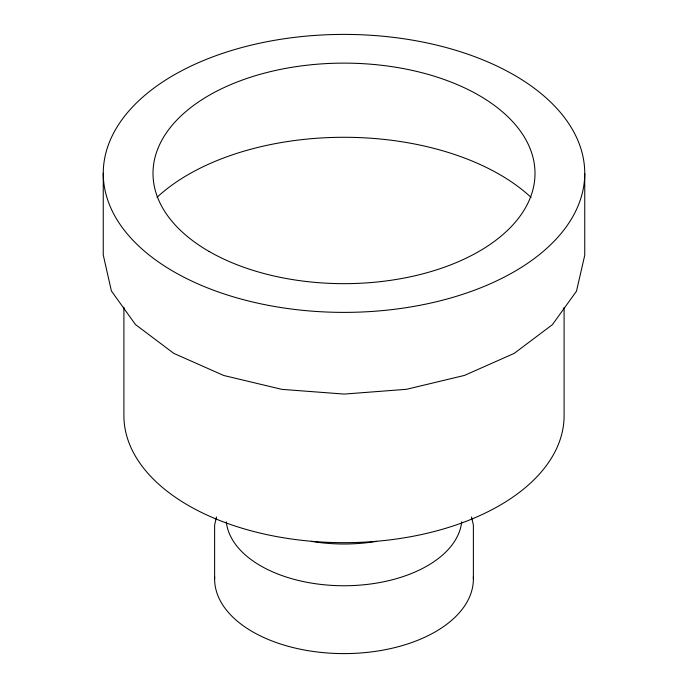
<?xml version="1.0" encoding="UTF-8"?>
<svg xmlns="http://www.w3.org/2000/svg" width="688" height="688" viewBox="0 0 688 688"><rect width="100%" height="100%" fill="white"/><g stroke="black" fill="none" stroke-linecap="round" stroke-linejoin="round"><path stroke-width="1.03" d="M214.622 578.9L214.622 525.099L216.479 516.963M473.378 578.9L473.378 525.099L471.521 516.963M584.748 173.522A240.748 138.993 0 0 1 223.428 293.699A240.748 138.993 0 0 1 223.824 52.959A240.748 138.993 0 0 1 584.748 173.522L584.748 255.214L576.492 291.162L552.43 324.633L514.228 353.365L464.469 375.416L406.496 389.305L344.224 394.078L281.882 389.365L223.729 375.485L173.772 353.365L135.45 324.521L111.404 290.947L103.252 254.947L103.252 173.264M564.1 307.39L564.1 415.724A220.1 127.074 0 0 1 343.794 542.677A220.1 127.074 0 0 1 123.9 415.483L123.9 307.149M376.62 541.353A117.915 68.078 0 0 1 311.38 541.353M157.019 197.327A220.1 127.074 0 0 1 531.084 197.413M461.691 521.848A117.915 68.078 0 0 1 344 585.746A117.915 68.078 0 0 1 226.309 521.848M473.335 576.862A129.378 74.7 0 0 1 344 653.6A129.378 74.7 0 0 1 214.665 576.862M209.075 251.438A190.997 110.269 0 0 0 528.539 201.833A190.997 110.269 0 0 0 294.387 66.908A190.997 110.269 0 0 0 209.075 251.438"/></g></svg>
